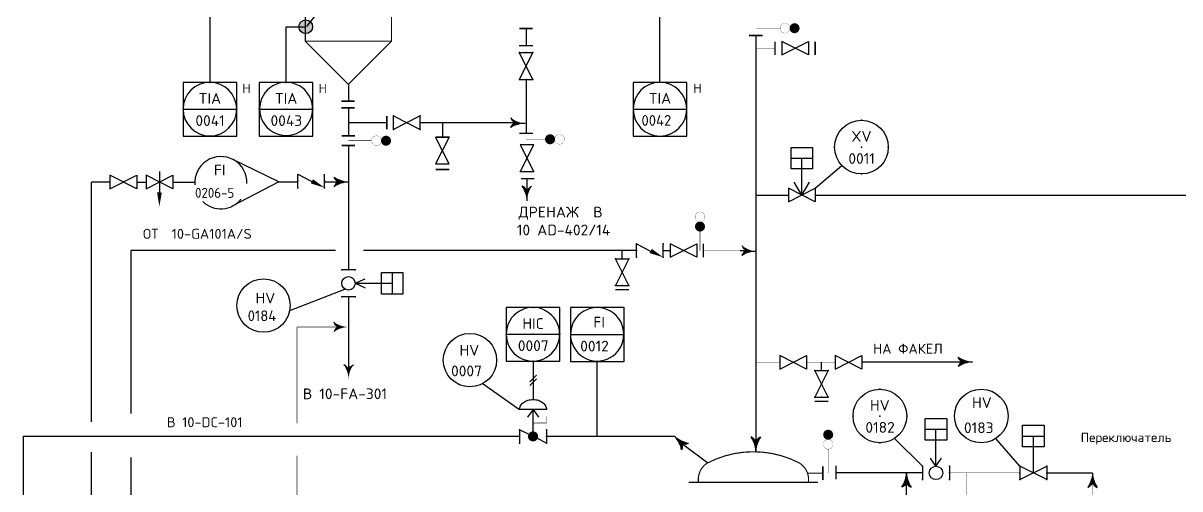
# Model space of a CAD drawing. Extents: x 270 to 589, y 86 to 206.
# Drawn here: x 354.97 to 370.06, y 100.47 to 106.54 of the extents above; entities that cross this region are included whole.
import ezdxf
from ezdxf.enums import TextEntityAlignment as Align

# ---------------------------------------------------------------- set-up
doc = ezdxf.new("R2010")
doc.units = 0
doc.header["$MEASUREMENT"] = 0
doc.linetypes.add('FUTURE', pattern=[0.25, 0.1875, -0.0625])
doc.linetypes.add('SDASH', pattern=[0.09375, 0.046875, -0.046875])
doc.layers.get('0').update_dxf_attribs({"linetype": 'CONTINUOUS'})
for name, color, linetype in [('IN-ATTRIBS', 7, 'CONTINUOUS'), ('IN-EQUIPMENT', 7, 'CONTINUOUS'), ('IN-INST-TAP', 7, 'CONTINUOUS'), ('IN-INSTRUMENT', 7, 'SDASH'), ('IN-MAJ-PROC', 3, 'CONTINUOUS'), ('IN-MIN-PROC', 7, 'CONTINUOUS'), ('IN-PNEUMATIC', 7, 'CONTINUOUS')]:
    doc.layers.add(name, color=color, linetype=linetype)
doc.styles.add('ATTRIBS', font='SIMPLEX', dxfattribs={"width": 0.8, "height": 0.125})
doc.styles.add('NARROW', font='simplex', dxfattribs={"width": 0.75, "height": 0.1})
doc.styles.add('S1', font='SIMPLEX.shx')
doc.styles.add('SIMPLEX', font='SIMPLEX')

# ---------------------------------------------------------------- blocks, each defined once
blk = doc.blocks.new('BUBTEXT')
at = {"layer": 'IN-ATTRIBS'}
for p in [(0, 0.25), (-0.25, 0), (0, 0), (0.25, 0), (0, -0.25)]:
    blk.add_point(p, dxfattribs=at)
at = {"layer": 'IN-ATTRIBS', "flags": 1}
for tag, style, width, p in [('IDNUM', 'ATTRIBS', 0.8, (0.009, 0.584)), ('DWGNO', 'ATTRIBS', 0.8, (0.003, 0.447)), ('FILENO', 'ATTRIBS', 0.8, (-0.003, 0.311)), ('LOC', 'ATTRIBS', 0.8, (-0.08, -0.422)), ('SIG', 'ATTRIBS', 0.8, (-0.087, -0.563)), ('INSTALL', 'ATTRIBS', 0.8, (-0.087, -0.699)), ('SERV', 'ATTRIBS', 0.8, (-0.083, -0.838)), ('DATE', 'ATTRIBS', 0.8, (-0.088, -0.969)), ('DES', 'NARROW', 0.75, (-0.087, -1.102)), ('CSYS', 'NARROW', 0.75, (-0.087, -1.243))]:
    blk.add_attdef(tag, text='', height=0.1, dxfattribs=dict(at, style=style, width=width)).set_placement(p, align=Align.CENTER)
at = {"layer": 'IN-ATTRIBS', "style": 'ATTRIBS', "flags": 1}
blk.add_attdef('SYSCDI', text='', height=0.1, dxfattribs=at).set_placement((-0.312, 0.312), align=Align.RIGHT)
at = {"layer": 'IN-ATTRIBS', "style": 'S1'}
for tag, p in [('XT', (0.324, 0.257)), ('A1', (0.323, 0.115)), ('A2', (0.323, -0.035)), ('A3', (0.323, -0.185)), ('RES', (0.323, -0.342))]:
    blk.add_attdef(tag, p, '', height=0.1, dxfattribs=at)
at = {"layer": 'IN-ATTRIBS', "style": 'ATTRIBS'}
blk.add_attdef('SYSCDV', text='', height=0.1, dxfattribs=at).set_placement((-0.312, 0.141), align=Align.RIGHT)
at = {"layer": 'IN-ATTRIBS', "style": 'S1'}
for tag, p in [('INSTTYPE', (0, 0.05)), ('TAGNUM', (0.002, -0.156)), ('MD', (0.402, -0.565)), ('SZ', (0.402, -0.696))]:
    blk.add_attdef(tag, text='', height=0.1, dxfattribs=at).set_placement(p, align=Align.CENTER)
blk = doc.blocks.new('VALVTEXT')
at = {"layer": 'IN-ATTRIBS'}
for p in [(0, 0.0625), (0, 0), (0.25, 0.0625), (0.25, 0), (0, -0.0625), (0.25, -0.0625)]:
    blk.add_point(p, dxfattribs=at)
at = {"layer": 'IN-ATTRIBS', "style": 'S1', "flags": 1}
for tag, p in [('IDNUM', (0.125, 0.5625)), ('DWGNO', (0.125, 0.4375)), ('FILENO', (0.125, 0.3125))]:
    blk.add_attdef(tag, text='', height=0.1, dxfattribs=at).set_placement(p, align=Align.CENTER)
at = {"layer": 'IN-ATTRIBS', "style": 'S1'}
for tag, p in [('MODE', (0.125, 0.078125)), ('SIZE', (0.125, -0.1875))]:
    blk.add_attdef(tag, text='', height=0.1, dxfattribs=at).set_placement(p, align=Align.CENTER)

msp = doc.modelspace()

# ---------------------------------------------------------------- hatches: boundary and pattern name
at = {"linetype": 'CONTINUOUS'}
h = msp.add_hatch(dxfattribs=at)
h.set_pattern_fill('ANSI31', scale=0.001, style=0)
h.set_pattern_definition([(45, (219.25835158, 91.1489461), (-8.838834765e-05, 8.838834765e-05), [])])
edge = h.paths.add_edge_path()
edge.add_arc((357.399, 107.545), 0.0775, 0, 360)
edge = h.paths.add_edge_path()
edge.add_arc((358.659, 106.49), 0.0895, 0, 360)

# ---------------------------------------------------------------- linework, layer by layer
at = {"color": 7, "linetype": 'CONTINUOUS'}
for p, q in [((359.718, 107.828), (358.667, 106.492)), ((357.059, 105.416), (357.759, 105.416)), ((358.053, 105.416), (358.753, 105.416)), ((362.928, 105.416), (363.628, 105.416)), ((358.309, 104.469), (357.7, 104.766)), ((358.309, 104.469), (357.691, 104.147)), ((365.128, 104.298), (365.027, 104.464)), ((365.128, 104.298), (365.229, 104.464)), ((359.303, 103.147), (359.434, 103.205)), ((359.303, 103.147), (359.434, 103.09)), ((361.623, 101.502), (361.552, 101.403)), ((361.623, 101.502), (361.694, 101.403)), ((366.877, 100.764), (366.807, 100.867)), ((366.877, 100.764), (366.948, 100.867))]:
    msp.add_line(p, q, dxfattribs=at)
at = {"color": 5, "linetype": 'CONTINUOUS'}
for p, q in [((361.532, 105.803), (361.532, 105.103)), ((361.31, 105.241), (361.418, 105.241)), ((361.544, 104.509), (361.544, 104.449)), ((361.544, 104.509), (361.544, 104.223)), ((356.379, 103.574), (356.379, 101.449)), ((364.325, 103.574), (364.433, 103.574)), ((362.461, 101.152), (362.461, 102.13)), ((356.379, 100.877), (356.379, 91.569))]:
    msp.add_line(p, q, dxfattribs=at)
at = {"color": 5}
for p, q in [((360.444, 105.242), (360.444, 105.054)), ((358.309, 104.469), (358.414, 104.469)), ((365.385, 102.012), (365.385, 102.118))]:
    msp.add_line(p, q, dxfattribs=at)
at = {"color": 2}
for p, q in [((360.358, 105.055), (360.533, 105.055)), ((364.988, 104.779), (365.268, 104.779)), ((365.128, 104.298), (365.128, 104.779)), ((356.752, 104.603), (356.752, 104.331)), ((358.905, 104.393), (358.905, 104.568)), ((363.321, 103.486), (363.321, 103.661)), ((363.847, 103.486), (363.847, 103.661)), ((359.303, 103.322), (359.128, 103.322)), ((362.871, 103.118), (362.696, 103.468)), ((362.871, 103.468), (362.696, 103.118)), ((362.696, 103.468), (362.871, 103.468)), ((359.785, 103.287), (359.785, 103.007)), ((359.303, 103.147), (359.785, 103.147)), ((362.696, 103.118), (362.871, 103.118)), ((362.696, 103.068), (362.871, 103.068)), ((359.303, 102.972), (359.128, 102.972)), ((365.473, 102.012), (365.298, 101.662)), ((365.298, 102.012), (365.473, 102.012)), ((365.473, 101.662), (365.298, 102.012)), ((365.298, 101.662), (365.473, 101.662)), ((365.298, 101.612), (365.473, 101.612)), ((361.798, 101.502), (361.448, 101.502)), ((361.623, 101.152), (361.623, 101.502)), ((366.737, 101.245), (367.017, 101.245)), ((366.877, 100.764), (366.877, 101.245)), ((368.007, 101.157), (368.287, 101.157)), ((368.147, 100.676), (368.147, 101.157)), ((366.702, 100.764), (366.702, 100.589)), ((367.052, 100.764), (367.052, 100.589))]:
    msp.add_line(p, q, dxfattribs=at)
at = {"color": 2, "linetype": 'CONTINUOUS'}
for p, q in [((361.548, 104.509), (361.466, 104.509)), ((361.639, 104.509), (361.548, 104.509))]:
    msp.add_line(p, q, dxfattribs=at)
msp.add_line((362.784, 103.468), (362.784, 103.574))
at = {"linetype": 'CONTINUOUS'}
for p, q in [((361.273, 102.483), (361.973, 102.483)), ((362.111, 102.48), (362.811, 102.48))]:
    msp.add_line(p, q, dxfattribs=at)
at = {"color": 3, "linetype": 'CONTINUOUS'}
for p, q in [((354.974, 101.152), (354.974, 95.73)), ((363.574, 101.05), (363.903, 100.809))]:
    msp.add_line(p, q, dxfattribs=at)
at = {"color": 2}
for points, const_width in [([(364.908, 106.408, -1), (364.908, 106.535, -1)], 0.0025), ([(365.033, 106.439, -1), (365.033, 106.504, -1)], 0.065), ([(359.581, 105.069, 1), (359.581, 104.942, 1)], 0.0025), ([(359.706, 105.038, 1), (359.706, 104.973, 1)], 0.065), ([(361.845, 104.992, 1), (361.845, 105.057, 1)], 0.065), ([(361.97, 104.961, 1), (361.97, 105.089, 1)], 0.0025), ([(363.864, 104.012, 1), (363.736, 104.012, 1)], 0.0025), ([(363.832, 103.887, 1), (363.767, 103.887, 1)], 0.065), ([(361.59, 101.152, 1), (361.656, 101.152, 1)], 0.0656), ([(365.439, 101.174, 1), (365.504, 101.174, 1)], 0.065), ([(365.408, 101.049, 1), (365.535, 101.049, 1)], 0.0025)]:
    msp.add_lwpolyline(points, format="xyb", close=True, dxfattribs=dict(at, const_width=const_width))
at = {"color": 2, "const_width": 0.005}
for points in [[(364.845, 106.472), (364.533, 106.472)], [(359.517, 105.006), (359.215, 105.006)], [(361.783, 105.025), (361.532, 105.025)], [(363.8, 103.825), (363.8, 103.574)], [(365.472, 100.986), (365.472, 100.674)]]:
    msp.add_lwpolyline(points, dxfattribs=at)
at = {"color": 2}
for points in [[(364.865, 106.123), (365.215, 106.298), (365.215, 106.123), (364.865, 106.298)], [(361.619, 105.803), (361.444, 106.153), (361.619, 106.153), (361.444, 105.803)], [(360.153, 105.328), (359.803, 105.153), (359.803, 105.328), (360.153, 105.153)], [(360.528, 104.703), (360.353, 105.053), (360.528, 105.053), (360.353, 104.703)], [(361.457, 104.6), (361.632, 104.95), (361.457, 104.95), (361.632, 104.6)], [(364.988, 104.919), (365.268, 104.919), (365.268, 104.639), (364.988, 104.639)], [(356.105, 104.38), (356.455, 104.555), (356.455, 104.38), (356.105, 104.555)], [(356.577, 104.38), (356.927, 104.555), (356.927, 104.38), (356.577, 104.555)], [(364.953, 104.21), (365.303, 104.385), (365.303, 104.21), (364.953, 104.385)], [(363.409, 103.486), (363.759, 103.661), (363.759, 103.486), (363.409, 103.661)], [(359.925, 103.287), (359.925, 103.007), (359.645, 103.007), (359.645, 103.287)], [(364.84, 102.03), (365.19, 102.205), (365.19, 102.03), (364.84, 102.205)], [(365.562, 102.03), (365.912, 102.205), (365.912, 102.03), (365.562, 102.205)], [(366.737, 101.385), (367.017, 101.385), (367.017, 101.105), (366.737, 101.105)], [(368.007, 101.297), (368.287, 101.297), (368.287, 101.017), (368.007, 101.017)], [(367.972, 100.589), (368.322, 100.764), (368.322, 100.589), (367.972, 100.764)]]:
    msp.add_lwpolyline(points, close=True, dxfattribs=at)
at = {"color": 7}
for points in [[(357.759, 105.362), (357.759, 105.766), (357.059, 105.766), (357.059, 105.362)], [(358.753, 105.362), (358.753, 105.766), (358.053, 105.766), (358.053, 105.362)], [(363.628, 105.362), (363.628, 105.766), (362.928, 105.766), (362.928, 105.362)], [(357.059, 105.362), (357.059, 105.066), (357.759, 105.066), (357.759, 105.362)], [(358.053, 105.362), (358.053, 105.066), (358.753, 105.066), (358.753, 105.362)], [(362.928, 105.362), (362.928, 105.066), (363.628, 105.066), (363.628, 105.362)]]:
    msp.add_lwpolyline(points, dxfattribs=at)
at = {"color": 5}
for points in [[(361.395, 105.237, -0.206864), (361.336, 105.303, -0.206864)], [(361.395, 105.237, 0.206864), (361.33, 105.178, 0.206864)], [(361.52, 105.23, 0.150368), (361.33, 105.178, 0.150368)], [(359.09, 104.469, -0.206864), (359.028, 104.531, -0.206864)], [(359.09, 104.469, 0.206864), (359.028, 104.406, 0.206864)], [(359.215, 104.469, 0.150368), (359.028, 104.406, 0.150368)], [(361.546, 104.225, 0.150368), (361.483, 104.413, 0.150368)], [(361.546, 104.35, 0.206864), (361.483, 104.413, 0.206864)], [(361.546, 104.35, -0.206864), (361.608, 104.413, -0.206864)], [(364.411, 103.57, -0.206864), (364.352, 103.636, -0.206864)], [(364.411, 103.57, 0.206864), (364.345, 103.511, 0.206864)], [(364.536, 103.563, 0.150368), (364.345, 103.511, 0.150368)], [(359.09, 102.578, -0.206864), (359.028, 102.64, -0.206864)], [(359.09, 102.578, 0.206864), (359.028, 102.515, 0.206864)], [(367.227, 102.123, -0.206864), (367.165, 102.186)], [(367.352, 102.123, 0.150368), (367.165, 102.061)], [(367.227, 102.123, 0.206864), (367.165, 102.061)], [(359.217, 102.021, 0.206864), (359.155, 102.083, 0.206864)], [(359.217, 102.021, -0.206864), (359.28, 102.083, -0.206864)], [(366.492, 100.677, 0.150368), (366.555, 100.489, 0.150368)], [(368.918, 100.675, -0.150368), (368.855, 100.488, -0.150368)], [(366.492, 100.552, -0.206864), (366.43, 100.489, -0.206864)], [(366.492, 100.552, 0.206864), (366.555, 100.489, 0.206864)], [(368.918, 100.55, -0.206864), (368.855, 100.488, -0.206864)], [(368.918, 100.55, 0.206864), (368.98, 100.488, 0.206864)]]:
    msp.add_lwpolyline(points, format="xyb", dxfattribs=at)
at = {"color": 5, "const_width": 0.021}
for points in [[(359.303, 105.07), (359.128, 105.07)], [(365.573, 100.769), (365.573, 100.594)]]:
    msp.add_lwpolyline(points, dxfattribs=at)
at = {"color": 2}
for points in [[(358.555, 104.393), (358.555, 104.568), (358.74, 104.476)], [(362.971, 103.486), (362.971, 103.661), (363.156, 103.568)], [(361.564, 101.181), (361.448, 101.239), (361.448, 101.064)], [(361.798, 101.239), (361.798, 101.064), (361.682, 101.123)]]:
    msp.add_lwpolyline(points, dxfattribs=at)
for points in [[(361.973, 102.429), (361.973, 102.833), (361.273, 102.833), (361.273, 102.429)], [(362.811, 102.426), (362.811, 102.83), (362.111, 102.83), (362.111, 102.426)], [(361.273, 102.429), (361.273, 102.133), (361.973, 102.133), (361.973, 102.429)], [(362.111, 102.426), (362.111, 102.13), (362.811, 102.13), (362.811, 102.426)]]:
    msp.add_lwpolyline(points)
msp.add_lwpolyline([(361.448, 101.502, -0.126822), (361.46, 101.55, -0.10607), (361.499, 101.595, -0.085783), (361.554, 101.623, -0.075445), (361.623, 101.633, -0.075445), (361.692, 101.623, -0.085783), (361.747, 101.595, -0.10607), (361.785, 101.55, -0.126822), (361.798, 101.502, -0.126822)], format="xyb", dxfattribs=at)
at = {"color": 3}
for points in [[(363.472, 101.152, 0.150368), (363.649, 101.064, 0.150368)], [(363.56, 101.064, -0.206864), (363.56, 100.975, -0.206864)], [(363.56, 101.064, 0.206864), (363.649, 101.064, 0.206864)]]:
    msp.add_lwpolyline(points, format="xyb", dxfattribs=at)
at = {"color": 6}
for points, const_width in [([(365.403, 100.761), (365.403, 100.586)], 0.021), ([(365.202, 100.674), (365.389, 100.674)], 0.015)]:
    msp.add_lwpolyline(points, dxfattribs=dict(at, const_width=const_width))
at = {"color": 7, "linetype": 'CONTINUOUS'}
for centre, radius in [((358.659, 106.49), 0.0895), ((358.108, 102.857), 0.348), ((360.8, 102.146), 0.348), ((366.145, 101.418), 0.35), ((367.468, 101.418), 0.35)]:
    msp.add_circle(centre, radius, dxfattribs=at)
msp.add_circle((365.905, 104.922), 0.35)
at = {"color": 2}
for centre in [(359.216, 103.147), (366.877, 100.676)]:
    msp.add_circle(centre, 0.0875, dxfattribs=at)
at = {"color": 7}
for centre, radius, start, end in [((357.409, 105.416), 0.35, 0, 180), ((358.403, 105.42), 0.346, 359.282, 180.718), ((363.278, 105.416), 0.35, 0, 180), ((357.409, 105.418), 0.35, 180.3706, 0.3706), ((358.403, 105.42), 0.346, 179.6526, 1.0886), ((363.278, 105.416), 0.35, 180, 0)]:
    msp.add_arc(centre, radius, start, end, dxfattribs=at)
at = {"color": 5}
for centre, start, end in [((359.223, 104.805), 234.4623, 268.6678), ((367.36, 102.459), 234.4623, 268.6678), ((366.157, 100.685), 324.4623, 358.6678), ((369.254, 100.683), 181.3322, 215.5377)]:
    msp.add_arc(centre, 0.336, start, end, dxfattribs=at)
for centre, start, end in [((361.621, 102.485), 359.6296, 180.3704), ((362.459, 102.482), 359.6296, 180.3704), ((361.621, 102.481), 179.6296, 0.3704), ((362.459, 102.482), 178.8887, 359.6296)]:
    msp.add_arc(centre, 0.348, start, end)
at = {"color": 3}
msp.add_arc((363.229, 100.92), 0.336, 9.4623, 43.6678, dxfattribs=at)
at = {"color": 5}
for points in [[(361.369, 105.28), (361.344, 105.286), (361.336, 105.303)], [(361.404, 105.261), (361.353, 105.271), (361.369, 105.28), (361.344, 105.286)], [(361.365, 105.198), (361.339, 105.194), (361.33, 105.178)], [(361.402, 105.213), (361.35, 105.208), (361.365, 105.198), (361.339, 105.194)], [(361.441, 105.223), (361.363, 105.22), (361.402, 105.213), (361.35, 105.208)], [(361.442, 105.246), (361.365, 105.257), (361.404, 105.261), (361.353, 105.271)], [(361.48, 105.229), (361.379, 105.23), (361.441, 105.223), (361.363, 105.22)], [(361.481, 105.236), (361.38, 105.246), (361.442, 105.246), (361.365, 105.257)], [(361.52, 105.23), (361.395, 105.237), (361.48, 105.229), (361.379, 105.23)], [(361.52, 105.23), (361.395, 105.237), (361.481, 105.236), (361.38, 105.246)], [(359.062, 104.51), (359.036, 104.515), (359.028, 104.531)], [(359.062, 104.428), (359.036, 104.423), (359.028, 104.406)], [(359.098, 104.493), (359.047, 104.5), (359.062, 104.51), (359.036, 104.515)], [(359.098, 104.445), (359.047, 104.437), (359.062, 104.428), (359.036, 104.423)], [(359.136, 104.48), (359.059, 104.487), (359.098, 104.493), (359.047, 104.5)], [(359.136, 104.457), (359.059, 104.45), (359.098, 104.445), (359.047, 104.437)], [(359.175, 104.472), (359.074, 104.477), (359.136, 104.48), (359.059, 104.487)], [(359.175, 104.465), (359.074, 104.461), (359.136, 104.457), (359.059, 104.45)], [(359.215, 104.469), (359.09, 104.469), (359.175, 104.472), (359.074, 104.477)], [(359.215, 104.469), (359.09, 104.469), (359.175, 104.465), (359.074, 104.461)], [(361.505, 104.379), (361.5, 104.404), (361.483, 104.413)], [(361.522, 104.342), (361.514, 104.394), (361.505, 104.379), (361.5, 104.404)], [(361.535, 104.304), (361.527, 104.381), (361.522, 104.342), (361.514, 104.394)], [(361.543, 104.265), (361.538, 104.366), (361.535, 104.304), (361.527, 104.381)], [(361.549, 104.265), (361.554, 104.366), (361.557, 104.304), (361.565, 104.381)], [(361.557, 104.304), (361.565, 104.381), (361.57, 104.342), (361.577, 104.394)], [(361.57, 104.342), (361.577, 104.394), (361.587, 104.379), (361.592, 104.404)], [(361.587, 104.379), (361.592, 104.404), (361.608, 104.413)], [(361.546, 104.225), (361.546, 104.35), (361.543, 104.265), (361.538, 104.366)], [(361.546, 104.225), (361.546, 104.35), (361.549, 104.265), (361.554, 104.366)], [(364.385, 103.613), (364.359, 103.619), (364.352, 103.636)], [(364.38, 103.53), (364.354, 103.527), (364.345, 103.511)], [(364.417, 103.545), (364.365, 103.541), (364.38, 103.53), (364.354, 103.527)], [(364.42, 103.594), (364.369, 103.604), (364.385, 103.613), (364.359, 103.619)], [(364.456, 103.556), (364.379, 103.553), (364.417, 103.545), (364.365, 103.541)], [(364.457, 103.579), (364.381, 103.59), (364.42, 103.594), (364.369, 103.604)], [(364.496, 103.562), (364.394, 103.563), (364.456, 103.556), (364.379, 103.553)], [(364.496, 103.569), (364.395, 103.579), (364.457, 103.579), (364.381, 103.59)], [(364.536, 103.563), (364.411, 103.57), (364.496, 103.562), (364.394, 103.563)], [(364.536, 103.563), (364.411, 103.57), (364.496, 103.569), (364.395, 103.579)], [(359.062, 102.619), (359.036, 102.624), (359.028, 102.64)], [(359.098, 102.602), (359.047, 102.609), (359.062, 102.619), (359.036, 102.624)], [(359.136, 102.589), (359.059, 102.596), (359.098, 102.602), (359.047, 102.609)], [(359.136, 102.566), (359.059, 102.559), (359.098, 102.554), (359.047, 102.546)], [(359.175, 102.581), (359.074, 102.586), (359.136, 102.589), (359.059, 102.596)], [(359.175, 102.574), (359.074, 102.57), (359.136, 102.566), (359.059, 102.559)], [(359.215, 102.578), (359.09, 102.578), (359.175, 102.581), (359.074, 102.586)], [(359.215, 102.578), (359.09, 102.578), (359.175, 102.574), (359.074, 102.57)], [(359.062, 102.536), (359.036, 102.531), (359.028, 102.515)], [(359.098, 102.554), (359.047, 102.546), (359.062, 102.536), (359.036, 102.531)], [(367.199, 102.164), (367.173, 102.169), (367.165, 102.186)], [(367.235, 102.147), (367.184, 102.155), (367.199, 102.164), (367.173, 102.169)], [(367.273, 102.134), (367.196, 102.142), (367.235, 102.147), (367.184, 102.155)], [(367.312, 102.126), (367.211, 102.131), (367.273, 102.134), (367.196, 102.142)], [(367.312, 102.12), (367.211, 102.115), (367.273, 102.112), (367.196, 102.104)], [(367.352, 102.123), (367.227, 102.123), (367.312, 102.126), (367.211, 102.131)], [(367.352, 102.123), (367.227, 102.123), (367.312, 102.12), (367.211, 102.115)], [(359.176, 102.049), (359.171, 102.075), (359.155, 102.083)], [(359.193, 102.013), (359.186, 102.064), (359.176, 102.049), (359.171, 102.075)], [(359.206, 101.975), (359.199, 102.052), (359.193, 102.013), (359.186, 102.064)], [(359.214, 101.936), (359.209, 102.037), (359.206, 101.975), (359.199, 102.052)], [(359.217, 101.896), (359.217, 102.021), (359.214, 101.936), (359.209, 102.037)], [(359.217, 101.896), (359.217, 102.021), (359.221, 101.936), (359.225, 102.037)], [(359.221, 101.936), (359.225, 102.037), (359.229, 101.975), (359.236, 102.052)], [(359.229, 101.975), (359.236, 102.052), (359.241, 102.013), (359.249, 102.064)], [(359.241, 102.013), (359.249, 102.064), (359.258, 102.049), (359.263, 102.075)], [(359.258, 102.049), (359.263, 102.075), (359.28, 102.083)], [(367.199, 102.082), (367.173, 102.077), (367.165, 102.061)], [(367.235, 102.099), (367.184, 102.092), (367.199, 102.082), (367.173, 102.077)], [(367.273, 102.112), (367.196, 102.104), (367.235, 102.099), (367.184, 102.092)], [(366.489, 100.637), (366.484, 100.536), (366.481, 100.598), (366.474, 100.521)], [(366.492, 100.677), (366.492, 100.552), (366.489, 100.637), (366.484, 100.536)], [(366.492, 100.677), (366.492, 100.552), (366.496, 100.637), (366.501, 100.536)], [(366.496, 100.637), (366.501, 100.536), (366.504, 100.598), (366.511, 100.521)], [(368.914, 100.635), (368.91, 100.534), (368.906, 100.596), (368.899, 100.519)], [(368.918, 100.675), (368.918, 100.55), (368.914, 100.635), (368.91, 100.534)], [(368.918, 100.675), (368.918, 100.55), (368.921, 100.635), (368.926, 100.534)], [(368.921, 100.635), (368.926, 100.534), (368.929, 100.596), (368.936, 100.519)], [(366.451, 100.523), (366.446, 100.497), (366.43, 100.489)], [(366.468, 100.56), (366.461, 100.508), (366.451, 100.523), (366.446, 100.497)], [(366.481, 100.598), (366.474, 100.521), (366.468, 100.56), (366.461, 100.508)], [(366.504, 100.598), (366.511, 100.521), (366.517, 100.56), (366.524, 100.508)], [(366.517, 100.56), (366.524, 100.508), (366.534, 100.523), (366.539, 100.497)], [(366.534, 100.523), (366.539, 100.497), (366.555, 100.489)], [(368.877, 100.522), (368.872, 100.496), (368.855, 100.488)], [(368.894, 100.558), (368.886, 100.507), (368.877, 100.522), (368.872, 100.496)], [(368.906, 100.596), (368.899, 100.519), (368.894, 100.558), (368.886, 100.507)], [(368.929, 100.596), (368.936, 100.519), (368.942, 100.558), (368.949, 100.507)], [(368.942, 100.558), (368.949, 100.507), (368.959, 100.522), (368.964, 100.496)], [(368.959, 100.522), (368.964, 100.496), (368.98, 100.488)]]:
    msp.add_solid(points, dxfattribs=at)
at = {"color": 2}
for points in [[(358.724, 104.449), (358.905, 104.393), (358.754, 104.503)], [(356.72, 104.334), (356.75, 104.147), (356.782, 104.33)], [(363.141, 103.542), (363.321, 103.486), (363.171, 103.596)]]:
    msp.add_solid(points, dxfattribs=at)
at = {"color": 3}
for points in [[(363.472, 101.152), (363.56, 101.064), (363.498, 101.121), (363.566, 101.046)], [(363.472, 101.152), (363.56, 101.064), (363.502, 101.126), (363.577, 101.058)], [(363.498, 101.121), (363.566, 101.046), (363.52, 101.088), (363.569, 101.028)], [(363.502, 101.126), (363.577, 101.058), (363.536, 101.104), (363.595, 101.055)], [(363.52, 101.088), (363.569, 101.028), (363.538, 101.052), (363.569, 101.01)], [(363.536, 101.104), (363.595, 101.055), (363.572, 101.086), (363.614, 101.055)], [(363.572, 101.086), (363.614, 101.055), (363.61, 101.072), (363.631, 101.058)], [(363.61, 101.072), (363.631, 101.058), (363.649, 101.064)], [(363.538, 101.052), (363.569, 101.01), (363.551, 101.014), (363.566, 100.992)], [(363.551, 101.014), (363.566, 100.992), (363.56, 100.975)]]:
    msp.add_solid(points, dxfattribs=at)
at = {"layer": 'IN-ATTRIBS', "color": 2}
for p in [(358.555, 104.481), (358.555, 104.481), (358.555, 104.393), (358.555, 104.393), (359.128, 103.322), (359.216, 103.322), (359.303, 103.322), (359.128, 102.972), (359.216, 102.972), (359.303, 102.972), (366.702, 100.764), (367.052, 100.764), (367.972, 100.764), (368.322, 100.764), (366.702, 100.676), (367.052, 100.676), (367.972, 100.676), (368.322, 100.676), (366.702, 100.589), (367.052, 100.589), (367.972, 100.589), (368.322, 100.589)]:
    msp.add_point(p, dxfattribs=at)
at = {"layer": 'IN-ATTRIBS', "color": 5}
for p in [(358.905, 104.481), (358.905, 104.393)]:
    msp.add_point(p, dxfattribs=at)
at = {"layer": 'IN-ATTRIBS'}
for p in [(362.696, 103.468), (362.784, 103.468), (362.871, 103.468), (362.696, 103.118), (362.784, 103.118), (362.871, 103.118), (365.298, 102.012), (365.385, 102.012), (365.473, 102.012), (365.298, 101.662), (365.385, 101.662), (365.473, 101.662)]:
    msp.add_point(p, dxfattribs=at)
at = {"layer": 'IN-EQUIPMENT', "color": 2}
for p, q in [((361.619, 106.241), (361.444, 106.241)), ((361.447, 105.105), (361.622, 105.105))]:
    msp.add_line(p, q, dxfattribs=at)
at = {"layer": 'IN-EQUIPMENT', "color": 6}
for points, const_width in [([(358.653, 106.741), (358.653, 106.303), (359.215, 105.741), (359.778, 106.303), (359.778, 106.741)], 0.015), ([(358.653, 106.303), (359.778, 106.303)], 0.015), ([(359.122, 105.522), (359.297, 105.522)], 0.021), ([(363.653, 100.553), (365.34, 100.553)], 0.015)]:
    msp.add_lwpolyline(points, dxfattribs=dict(at, const_width=const_width))
at = {"layer": 'IN-EQUIPMENT', "color": 5, "const_width": 0.021}
for points in [[(361.444, 106.469), (361.619, 106.469)], [(359.122, 105.434), (359.297, 105.434)], [(359.128, 104.944), (359.303, 104.944)]]:
    msp.add_lwpolyline(points, dxfattribs=at)
at = {"layer": 'IN-EQUIPMENT', "color": 3, "const_width": 0.021}
msp.add_lwpolyline([(364.615, 106.378), (364.44, 106.378)], dxfattribs=at)
at = {"layer": 'IN-EQUIPMENT', "color": 2, "const_width": 0.021}
for points in [[(364.778, 106.298), (364.778, 106.123)], [(365.303, 106.298), (365.303, 106.123)], [(359.715, 105.328), (359.715, 105.153)], [(360.53, 104.632), (360.355, 104.632)]]:
    msp.add_lwpolyline(points, dxfattribs=at)
at = {"layer": 'IN-EQUIPMENT', "color": 6, "const_width": 0.015}
msp.add_lwpolyline([(365.212, 100.553, 0.31172), (365.091, 100.808, 0.242718), (363.902, 100.808, 0.267949), (363.778, 100.593), (363.778, 100.553, 0.267949)], format="xyb", dxfattribs=at)
at = {"layer": 'IN-INST-TAP', "color": 7}
for p, q in [((357.409, 106.741), (357.409, 105.766)), ((363.278, 105.766), (363.278, 106.741)), ((358.403, 106.491), (358.653, 106.491)), ((358.403, 105.766), (358.403, 106.491))]:
    msp.add_line(p, q, dxfattribs=at)
at = {"layer": 'IN-INST-TAP', "color": 5}
for p, q in [((356.455, 104.467), (356.577, 104.467)), ((358.414, 104.469), (358.557, 104.469)), ((358.905, 104.469), (359.215, 104.469))]:
    msp.add_line(p, q, dxfattribs=at)
at = {"layer": 'IN-MAJ-PROC', "color": 3}
for p, q in [((364.528, 106.378), (364.528, 103.164)), ((364.528, 104.298), (364.953, 104.298)), ((365.303, 104.298), (367.836, 104.298)), ((367.836, 104.298), (371.536, 104.298)), ((364.528, 103.164), (364.528, 101.327)), ((364.528, 101.327), (364.528, 100.96)), ((355.148, 101.152), (354.974, 101.152)), ((361.448, 101.152), (355.148, 101.152)), ((362.284, 101.152), (361.798, 101.152)), ((363.472, 101.152), (362.284, 101.152))]:
    msp.add_line(p, q, dxfattribs=at)
at = {"layer": 'IN-MAJ-PROC', "color": 5, "linetype": 'CONTINUOUS'}
msp.add_line((366.492, 100.267), (366.492, 100.677), dxfattribs=at)
at = {"layer": 'IN-MAJ-PROC', "color": 3}
for points in [[(364.528, 100.96, 0.150368), (364.465, 101.147, 0.150368)], [(364.528, 101.085, 0.206864), (364.465, 101.147, 0.206864)], [(364.528, 101.085, -0.206864), (364.59, 101.147, -0.206864)]]:
    msp.add_lwpolyline(points, format="xyb", dxfattribs=at)
at = {"layer": 'IN-MAJ-PROC', "color": 7, "linetype": 'CONTINUOUS'}
for start, end in [(358.3184, 184.8706), (226.0893, 321.4881)]:
    msp.add_arc((357.552, 104.458), 0.341, start, end, dxfattribs=at)
at = {"layer": 'IN-MAJ-PROC', "color": 3}
msp.add_arc((364.864, 100.952), 0.336, 144.4623, 178.6678, dxfattribs=at)
msp.add_point((364.528, 100.952), dxfattribs=at)
for points in [[(364.487, 101.113), (364.482, 101.139), (364.465, 101.147)], [(364.504, 101.077), (364.496, 101.129), (364.487, 101.113), (364.482, 101.139)], [(364.517, 101.039), (364.509, 101.116), (364.504, 101.077), (364.496, 101.129)], [(364.525, 101), (364.52, 101.101), (364.517, 101.039), (364.509, 101.116)], [(364.528, 100.96), (364.528, 101.085), (364.525, 101), (364.52, 101.101)], [(364.528, 100.96), (364.528, 101.085), (364.531, 101), (364.536, 101.101)], [(364.531, 101), (364.536, 101.101), (364.539, 101.039), (364.547, 101.116)], [(364.539, 101.039), (364.547, 101.116), (364.552, 101.077), (364.559, 101.129)], [(364.552, 101.077), (364.559, 101.129), (364.569, 101.113), (364.574, 101.139)], [(364.569, 101.113), (364.574, 101.139), (364.59, 101.147)]]:
    msp.add_solid(points, dxfattribs=at)
at = {"layer": 'IN-MIN-PROC', "color": 5}
for p, q in [((361.532, 106.47), (361.532, 106.241)), ((359.215, 105.434), (359.215, 105.07)), ((359.215, 105.241), (359.715, 105.241)), ((360.153, 105.241), (361.374, 105.241)), ((359.215, 104.944), (359.216, 103.322)), ((355.864, 103.741), (355.864, 104.467)), ((356.105, 104.467), (355.864, 104.467)), ((355.864, 101.342), (355.864, 103.853)), ((359.049, 103.574), (356.379, 103.574)), ((362.971, 103.574), (359.414, 103.574)), ((363.321, 103.574), (363.409, 103.574)), ((359.215, 102.972), (359.215, 102.012)), ((365.912, 102.123), (367.227, 102.123)), ((355.864, 92.184), (355.864, 100.945)), ((365.573, 100.681), (366.707, 100.681)), ((368.918, 100.675), (368.324, 100.675))]:
    msp.add_line(p, q, dxfattribs=at)
at = {"layer": 'IN-MIN-PROC', "color": 6}
msp.add_line((359.215, 105.741), (359.215, 105.515), dxfattribs=at)
at = {"layer": 'IN-MIN-PROC'}
for p, q in [((365.303, 104.385), (365.649, 104.683)), ((358.45, 102.794), (359.17, 103.073)), ((360.958, 101.846), (361.448, 101.502)), ((366.702, 100.764), (366.335, 101.124)), ((367.972, 100.764), (367.659, 101.125))]:
    msp.add_line(p, q, dxfattribs=at)
at = {"layer": 'IN-MIN-PROC', "color": 5, "linetype": 'CONTINUOUS'}
msp.add_line((356.927, 104.467), (357.219, 104.467), dxfattribs=at)
at = {"layer": 'IN-MIN-PROC', "color": 7, "const_width": 0.005}
msp.add_lwpolyline([(364.528, 106.211), (364.778, 106.211)], dxfattribs=at)
at = {"layer": 'IN-MIN-PROC', "color": 5, "const_width": 0.005}
for points in [[(364.403, 103.574), (363.847, 103.574)], [(358.545, 101.321), (358.545, 102.578)], [(358.545, 102.578), (358.81, 102.578)], [(358.585, 102.578), (359.09, 102.578)], [(364.528, 102.118), (364.84, 102.118)], [(365.19, 102.118), (365.562, 102.118)], [(358.545, 98.184), (358.545, 100.903)], [(367.972, 100.677), (367.052, 100.677)], [(367.269, 98.494), (367.27, 100.677)], [(368.917, 99.228), (368.917, 100.557)]]:
    msp.add_lwpolyline(points, dxfattribs=at)
at = {"layer": 'IN-MIN-PROC', "color": 2, "const_width": 0.007}
msp.add_lwpolyline([(361.623, 101.327), (361.798, 101.327), (361.798, 101.414)], dxfattribs=at)
at = {"layer": 'IN-PNEUMATIC', "color": 7}
for p, q in [((361.623, 102.133), (361.623, 101.633)), ((361.579, 101.864), (361.667, 101.952)), ((361.579, 101.814), (361.667, 101.902))]:
    msp.add_line(p, q, dxfattribs=at)

# ---------------------------------------------------------------- block references
at = {"layer": 'IN-EQUIPMENT', "color": 2, "xscale": 1.4, "yscale": 1.4, "zscale": 1.4}
for p, rotation in [((361.532, 105.803), 90), ((360.153, 105.241), 180)]:
    msp.add_blockref('VALVTEXT', p, dxfattribs=dict(at, rotation=rotation))
at = {"layer": 'IN-INSTRUMENT', "color": 7, "xscale": 1.4, "yscale": 1.4, "zscale": 1.4}
for p, values in [((357.409, 105.416), {'INSTTYPE': 'TIA', 'TAGNUM': '0041'}), ((358.403, 105.416), {'INSTTYPE': 'TIA', 'TAGNUM': '0043'}), ((365.905, 104.922), {'INSTTYPE': 'XV', 'TAGNUM': '0011'})]:
    msp.add_blockref('BUBTEXT', p, dxfattribs=at).add_auto_attribs(values)
at = {"layer": 'IN-INSTRUMENT', "xscale": 1.4, "yscale": 1.4, "zscale": 1.4}
msp.add_blockref('BUBTEXT', (366.145, 101.418), dxfattribs=at).add_auto_attribs({'INSTTYPE': 'HV', 'TAGNUM': '0182'})
at = {"layer": 'IN-MAJ-PROC', "color": 2, "xscale": 1.4, "yscale": 1.4, "zscale": 1.4}
msp.add_blockref('VALVTEXT', (361.448, 101.152), dxfattribs=at)
at = {"layer": 'IN-MIN-PROC', "color": 7, "xscale": 1.4, "yscale": 1.4, "zscale": 1.4}
msp.add_blockref('VALVTEXT', (362.971, 103.574), dxfattribs=at)
at = {"layer": 'IN-MIN-PROC', "xscale": 1.4, "yscale": 1.4, "zscale": 1.4}
msp.add_blockref('BUBTEXT', (361.623, 102.483), dxfattribs=at).add_auto_attribs({'INSTTYPE': 'HIC', 'TAGNUM': '0007'})

# ---------------------------------------------------------------- texts
at = {"color": 7, "style": 'S1'}
msp.add_text('H', height=0.12, dxfattribs=at).set_placement((357.831, 105.627))
at = {"color": 7, "linetype": 'FUTURE', "style": 'S1'}
msp.add_text('H', height=0.12, dxfattribs=at).set_placement((358.826, 105.627))
at = {"color": 1, "linetype": 'CONTINUOUS', "style": 'SIMPLEX'}
for s, height, p in [('ДРЕНАЖ  B', 0.14, (361.434, 104.005)), (' 10 AD-402/14', 0.14, (361.319, 103.772)), ('НА ФАКЕЛ', 0.13, (366.056, 102.23)), (' В 10-FA-301', 0.14, (358.528, 101.637))]:
    msp.add_text(s, height=height, dxfattribs=at).set_placement(p)
at = {"color": 1, "linetype": 'FUTURE', "style": 'SIMPLEX'}
for s, p in [('ОТ  10-GA101A/S', (356.537, 103.727)), ('В 10-DC-101', (356.848, 101.272))]:
    msp.add_text(s, height=0.13, dxfattribs=at).set_placement(p)
at = {"color": 7, "linetype": 'CONTINUOUS', "style": 'S1'}
for s, p in [('FI', (362.409, 102.57)), ('0012', (362.238, 102.259)), ('HV', (367.347, 101.523)), ('0183', (367.242, 101.195))]:
    msp.add_text(s, height=0.14, dxfattribs=at).set_placement(p)
at = {"layer": 'IN-MIN-PROC', "style": 'SIMPLEX'}
for s, height, p in [('H', 0.12, (363.713, 105.628)), ('TIA', 0.14, (363.131, 105.488)), ('HV', 0.14, (358.004, 102.884)), ('HV', 0.14, (360.664, 102.204)), ('0007', 0.14, (360.554, 101.935))]:
    msp.add_text(s, height=height, dxfattribs=at).set_placement(p)
at = {"layer": 'IN-MIN-PROC', "style": 'SIMPLEX', "width": 0.95}
for s, p in [('0042', (363.037, 105.2)), ('0184', (357.902, 102.654))]:
    msp.add_text(s, height=0.14, dxfattribs=at).set_placement(p)
at = {"layer": 'IN-MIN-PROC', "color": 7, "linetype": 'CONTINUOUS', "style": 'SIMPLEX'}
for s, height, p in [('FI', 0.14, (357.462, 104.554)), ('Переключатель', 0.12, (368.764, 101.079))]:
    msp.add_text(s, height=height, dxfattribs=at).set_placement(p)
at = {"layer": 'IN-MIN-PROC', "color": 7, "linetype": 'CONTINUOUS', "style": 'SIMPLEX', "width": 0.9}
msp.add_text('0206-5', height=0.13, dxfattribs=at).set_placement((357.216, 104.261))

doc.saveas('drawing.dxf')
